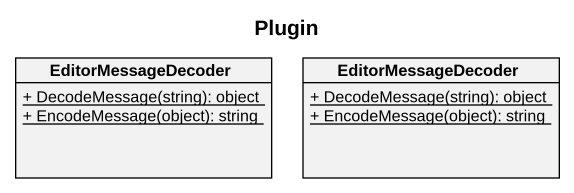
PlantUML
@startuml
title Plugin
hide circle
hide empty members
skinparam classAttributeIconSize 0
class EditorMessageDecoder {
  {static} + DecodeMessage(string): object
  {static} + EncodeMessage(object): string
}
class "EditorMessageDecoder" as EditorMessageDecoder_2 {
  {static} + DecodeMessage(string): object
  {static} + EncodeMessage(object): string
}
@enduml
